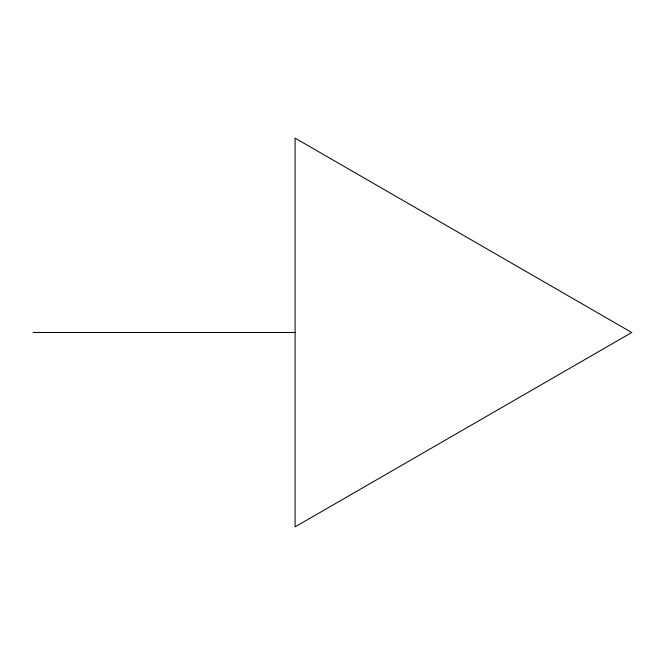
<?xml version="1.0" encoding="UTF-8"?>
<svg xmlns="http://www.w3.org/2000/svg" width="665" height="665" viewBox="0 0 665 665"><rect width="100%" height="100%" fill="white"/><g stroke="black" fill="none" stroke-linecap="round" stroke-linejoin="round"><path stroke-width="1" d="M33.25 332.5L295.094 332.5M631.75 332.5L295.094 526.871L295.094 138.129L631.75 332.5"/></g></svg>
